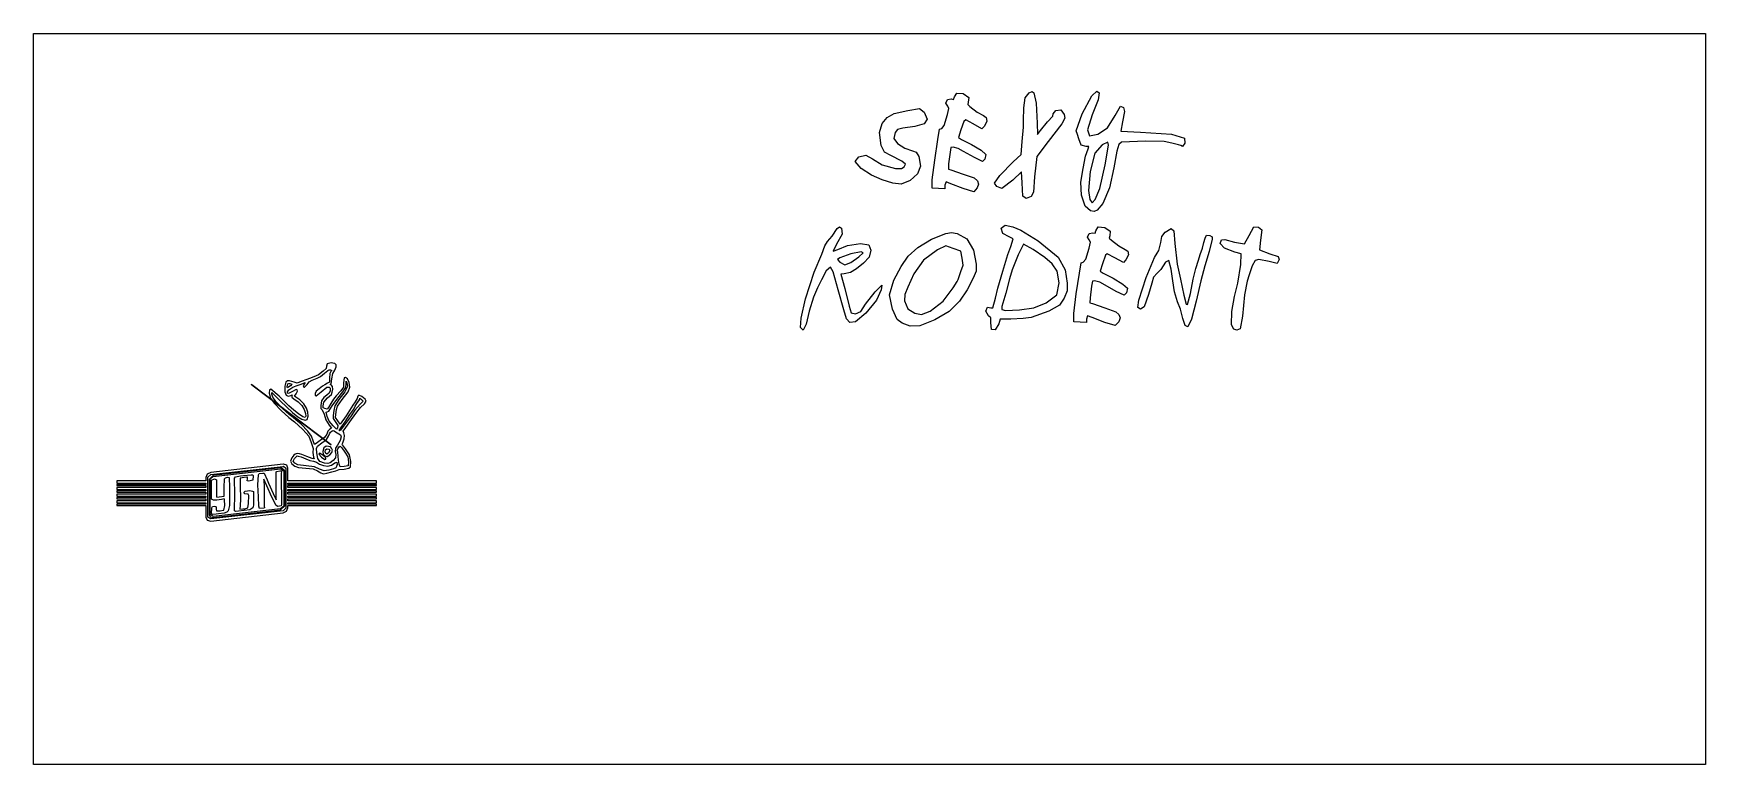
# Model space of a CAD drawing. Extents: x -6 to 107, y -11 to 39.
import ezdxf

# ---------------------------------------------------------------- set-up
doc = ezdxf.new("R2010")
doc.units = 0

msp = doc.modelspace()

# ---------------------------------------------------------------- linework, layer by layer
at = {"layer": 'Graphic'}
for p, q in [((13.907865, 15.84982), (13.600067, 15.595645)), ((14.121245, 16.040324), (13.907865, 15.84982)), ((14.016374, 15.712267), (14.235727, 15.905318)), ((14.13546, 16.178085), (14.121245, 16.040324)), ((14.193945, 16.348168), (14.13546, 16.178085)), ((14.373336, 16.395817), (14.193945, 16.348168)), ((14.235727, 15.905318), (14.323801, 15.946716)), ((14.323801, 15.946716), (14.323881, 15.946692)), ((14.323881, 15.946692), (14.404222, 15.930439)), ((14.443676, 15.817913), (14.360648, 15.686079)), ((14.4885, 16.4023), (14.373336, 16.395817)), ((14.404222, 15.930439), (14.509291, 15.90233)), ((14.509291, 15.90233), (14.443676, 15.817913)), ((14.488525, 16.402299), (14.4885, 16.4023)), ((14.575674, 16.396369), (14.488525, 16.402299)), ((14.569468, 15.699228), (14.705794, 15.923165)), ((14.708341, 16.35687), (14.575674, 16.396369)), ((14.705794, 15.923165), (14.787756, 16.142333)), ((14.788034, 16.275649), (14.708341, 16.35687)), ((14.787756, 16.142333), (14.788034, 16.275649)), ((9.11028, 14.928229), (9.058784, 14.967148)), ((9.058784, 14.967148), (9.192674, 14.865957)), ((9.851827, 14.367788), (9.11028, 14.928229)), ((9.192674, 14.865957), (14.465898, 10.8806)), ((11.399453, 15.106826), (11.334439, 14.839129)), ((11.334439, 14.839129), (11.337403, 14.464233)), ((11.496373, 15.192029), (11.399453, 15.106826)), ((11.486599, 14.799964), (11.501418, 14.91397)), ((11.497016, 14.725874), (11.486599, 14.799964)), ((11.643812, 15.190928), (11.496373, 15.192029)), ((11.53846, 14.752039), (11.497016, 14.725874)), ((11.501418, 14.91397), (11.532305, 14.996164)), ((11.532305, 14.996164), (11.591855, 15.026865)), ((11.698911, 14.869426), (11.53846, 14.752039)), ((11.591855, 15.026865), (11.591851, 15.026864)), ((11.591851, 15.026864), (11.668627, 15.011401)), ((11.605854, 14.584892), (11.857714, 14.763495)), ((11.947072, 15.105586), (11.643812, 15.190928)), ((11.668627, 15.011401), (11.808657, 14.972504)), ((11.808657, 14.972504), (11.698911, 14.869426)), ((11.857714, 14.763495), (12.091005, 14.853375)), ((12.15758, 15.035015), (11.947072, 15.105586)), ((12.091005, 14.853375), (12.422697, 14.962519)), ((12.428935, 15.152726), (12.15758, 15.035015)), ((12.422697, 14.962519), (12.702757, 15.073469)), ((12.823742, 15.293867), (12.428935, 15.152726)), ((12.640799, 14.980116), (12.568237, 14.850134)), ((12.568237, 14.850134), (12.60079, 14.775812)), ((12.60079, 14.775812), (12.66599, 14.762987)), ((12.702757, 15.073469), (12.640799, 14.980116)), ((12.66599, 14.762987), (12.834962, 14.938858)), ((13.164834, 15.424636), (12.823742, 15.293867)), ((12.834962, 14.938858), (12.97226, 15.120703)), ((12.97226, 15.120703), (13.183833, 15.244295)), ((13.444061, 15.531974), (13.164834, 15.424636)), ((13.183833, 15.244295), (13.506681, 15.36872)), ((13.600067, 15.595645), (13.444061, 15.531974)), ((13.506681, 15.36872), (13.739648, 15.481106)), ((13.880655, 14.839275), (13.64491, 14.663867)), ((13.739648, 15.481106), (14.016374, 15.712267)), ((13.790964, 14.464796), (14.169147, 14.763101)), ((14.017629, 14.926933), (13.880655, 14.839275)), ((14.201048, 15.034086), (14.017629, 14.926933)), ((14.169147, 14.763101), (14.313067, 14.769304)), ((14.345755, 15.117067), (14.201048, 15.034086)), ((14.313067, 14.769304), (14.389935, 14.691695)), ((14.360648, 15.686079), (14.344485, 15.377864)), ((14.344485, 15.377864), (14.345755, 15.117067)), ((14.389935, 14.691695), (14.382112, 14.516842)), ((14.396005, 14.945917), (14.453656, 14.991251)), ((14.452823, 14.920031), (14.396005, 14.945917)), ((14.534646, 14.80408), (14.452823, 14.920031)), ((14.453656, 14.991251), (14.505983, 15.327064)), ((14.505983, 15.327064), (14.569468, 15.699228)), ((14.559789, 14.638118), (14.534646, 14.80408)), ((15.282632, 14.76134), (15.098889, 14.530504)), ((15.252681, 14.443542), (15.435498, 14.751757)), ((15.295877, 15.061497), (15.282632, 14.76134)), ((15.341488, 15.400598), (15.295877, 15.061497)), ((15.434148, 15.432411), (15.341488, 15.400598)), ((15.554284, 14.816494), (15.382164, 14.449007)), ((15.559175, 15.330444), (15.434148, 15.432411)), ((15.435498, 14.751757), (15.461522, 15.010377)), ((15.461522, 15.010377), (15.463431, 15.164486)), ((15.463431, 15.164486), (15.508209, 15.057796)), ((15.508209, 15.057796), (15.554284, 14.816494)), ((15.675589, 15.07613), (15.559175, 15.330444)), ((15.604925, 14.463544), (15.717681, 14.766387)), ((15.717681, 14.766387), (15.675589, 15.07613)), ((14.465898, 10.8806), (9.851827, 14.367788)), ((10.29643, 14.600418), (10.275777, 14.357402)), ((10.275777, 14.357402), (10.354637, 14.026451)), ((10.393581, 14.631026), (10.29643, 14.600418)), ((10.354637, 14.026451), (10.618444, 13.682673)), ((10.941894, 14.159906), (10.393581, 14.631026)), ((10.446, 14.3046), (10.44188, 14.416846)), ((10.44188, 14.416846), (11.037147, 13.83047)), ((10.5114, 14.0954), (10.446, 14.3046)), ((10.7304, 13.8109), (10.5114, 14.0954)), ((10.618444, 13.682673), (11.076737, 13.187427)), ((11.1771, 13.3309), (10.7304, 13.8109)), ((11.608149, 13.511016), (10.941894, 14.159906)), ((11.037147, 13.83047), (11.84547, 13.064239)), ((11.337403, 14.464233), (11.407186, 14.227145)), ((11.407186, 14.227145), (11.553422, 14.170883)), ((11.510926, 14.452641), (11.605854, 14.584892)), ((11.512393, 14.371604), (11.510926, 14.452641)), ((11.582177, 14.346552), (11.512393, 14.371604)), ((11.553422, 14.170883), (11.735684, 14.214596)), ((11.852791, 14.476951), (11.582177, 14.346552)), ((11.735684, 14.214596), (11.815887, 14.256133)), ((11.799959, 14.192646), (11.798604, 14.083178)), ((11.798604, 14.083178), (11.944423, 13.970931)), ((11.815887, 14.256133), (11.799959, 14.192646)), ((12.100576, 14.60735), (11.852791, 14.476951)), ((11.944423, 13.970931), (12.222631, 13.775843)), ((11.975825, 14.157345), (12.081959, 14.311453)), ((12.070938, 14.099555), (11.975825, 14.157345)), ((12.330068, 13.915858), (12.070938, 14.099555)), ((12.081959, 14.311453), (12.188649, 14.501864)), ((12.16045, 14.578917), (12.100576, 14.60735)), ((12.188649, 14.501864), (12.16045, 14.578917)), ((12.222631, 13.775843), (12.469629, 13.525094)), ((12.600775, 13.639271), (12.330068, 13.915858)), ((12.779332, 13.359025), (12.600775, 13.639271)), ((13.453063, 14.490727), (13.371148, 14.341343)), ((13.371148, 14.341343), (13.373744, 14.216872)), ((13.373744, 14.216872), (13.445797, 14.180568)), ((13.445797, 14.180568), (13.790964, 14.464796)), ((13.64491, 14.663867), (13.453063, 14.490727)), ((13.803978, 13.845957), (13.760218, 13.522184)), ((13.954149, 14.067671), (13.803978, 13.845957)), ((13.920761, 13.498103), (13.950444, 13.745981)), ((13.950444, 13.745981), (14.21615, 14.056233)), ((14.16813, 14.236273), (13.954149, 14.067671)), ((14.314412, 14.361346), (14.16813, 14.236273)), ((14.21615, 14.056233), (14.480096, 14.277484)), ((14.424623, 13.670827), (14.268663, 13.398175)), ((14.382112, 14.516842), (14.314412, 14.361346)), ((14.604013, 13.955333), (14.424623, 13.670827)), ((14.480096, 14.277484), (14.533441, 14.436593)), ((14.531506, 13.51436), (14.903948, 14.035954)), ((14.533441, 14.436593), (14.559789, 14.638118)), ((14.801093, 14.186818), (14.604013, 13.955333)), ((14.981892, 13.935979), (14.706508, 13.497366)), ((15.098889, 14.530504), (14.801093, 14.186818)), ((14.872127, 13.47509), (15.202986, 13.937412)), ((14.903948, 14.035954), (15.252681, 14.443542)), ((15.382164, 14.449007), (14.981892, 13.935979)), ((15.202986, 13.937412), (15.604925, 14.463544)), ((16.071367, 13.786359), (15.916519, 13.544872)), ((16.414279, 13.620216), (16.063139, 13.217582)), ((16.213157, 14.002748), (16.071367, 13.786359)), ((16.077214, 13.485742), (16.196083, 13.665827)), ((16.196083, 13.665827), (16.357368, 13.902592)), ((16.253953, 14.161208), (16.213157, 14.002748)), ((16.31503, 14.240068), (16.253953, 14.161208)), ((16.522436, 14.136852), (16.31503, 14.240068)), ((16.357368, 13.902592), (16.399831, 14.015764)), ((16.399831, 14.015764), (16.511198, 13.929032)), ((16.622518, 13.827251), (16.414279, 13.620216)), ((16.441539, 13.406091), (16.700993, 13.641976)), ((16.511198, 13.929032), (16.622518, 13.827251)), ((16.745354, 13.951302), (16.522436, 14.136852)), ((16.700993, 13.641976), (16.823798, 13.823774)), ((16.823798, 13.823774), (16.745354, 13.951302)), ((11.076737, 13.187427), (11.60713, 12.723067)), ((11.6199, 12.9291), (11.1771, 13.3309)), ((11.60713, 12.723067), (11.987351, 12.424067)), ((11.933589, 13.215258), (11.608149, 13.511016)), ((11.8924, 12.7238), (11.6199, 12.9291)), ((11.84547, 13.064239), (12.212633, 12.770565)), ((12.080411, 12.568367), (11.8924, 12.7238)), ((12.242174, 12.965019), (11.933589, 13.215258)), ((11.987351, 12.424067), (12.245786, 12.189016)), ((12.421318, 12.260152), (12.080411, 12.568367)), ((12.212633, 12.770565), (12.485285, 12.600945)), ((12.538164, 12.768727), (12.242174, 12.965019)), ((12.469629, 13.525094), (12.641379, 13.259574)), ((12.485285, 12.600945), (12.690097, 12.544915)), ((12.694864, 12.717698), (12.538164, 12.768727)), ((12.641379, 13.259574), (12.731722, 12.998221)), ((12.690097, 12.544915), (12.831424, 12.58923)), ((12.739365, 12.805402), (12.694864, 12.717698)), ((12.731722, 12.998221), (12.739365, 12.805402)), ((12.878335, 13.091699), (12.779332, 13.359025)), ((12.831424, 12.58923), (12.895836, 12.800016)), ((12.895836, 12.800016), (12.878335, 13.091699)), ((13.760218, 13.522184), (13.746974, 13.326123)), ((13.746974, 13.326123), (13.839262, 13.237678)), ((13.839262, 13.237678), (13.986377, 12.935854)), ((13.919745, 13.372799), (13.920761, 13.498103)), ((14.030602, 13.325289), (13.919745, 13.372799)), ((13.986377, 12.935854), (14.08714, 12.565774)), ((14.175263, 13.284632), (14.030602, 13.325289)), ((14.08714, 12.565774), (14.310012, 12.207224)), ((14.119981, 13.072736), (14.187172, 13.098066)), ((14.196526, 12.783461), (14.119981, 13.072736)), ((14.268663, 13.398175), (14.175263, 13.284632)), ((14.187172, 13.098066), (14.309143, 13.140714)), ((14.311505, 12.461679), (14.196526, 12.783461)), ((14.309143, 13.140714), (14.531506, 13.51436)), ((14.586749, 12.15916), (14.311505, 12.461679)), ((14.597411, 12.851532), (14.595407, 12.648711)), ((14.595407, 12.648711), (14.727704, 12.448483)), ((14.628668, 13.196653), (14.597411, 12.851532)), ((14.706508, 13.497366), (14.628668, 13.196653)), ((14.727704, 12.448483), (14.903159, 12.173886)), ((14.74585, 12.722473), (14.760065, 12.923998)), ((14.895882, 12.492191), (14.74585, 12.722473)), ((14.760065, 12.923998), (14.807159, 13.255922)), ((14.807159, 13.255922), (14.872127, 13.47509)), ((15.057769, 12.26191), (14.895882, 12.492191)), ((15.472674, 12.843424), (15.057769, 12.26191)), ((15.112654, 12.03177), (15.398457, 12.437969)), ((15.757795, 12.769893), (15.36345, 12.22459)), ((15.398457, 12.437969), (15.72487, 12.912145)), ((15.441602, 12.036351), (15.832195, 12.580218)), ((15.916519, 13.544872), (15.472674, 12.843424)), ((15.72487, 12.912145), (15.984371, 13.289218)), ((16.063139, 13.217582), (15.757795, 12.769893)), ((15.832195, 12.580218), (16.182595, 13.089958)), ((15.984371, 13.289218), (16.077214, 13.485742)), ((16.182595, 13.089958), (16.441539, 13.406091)), ((12.245786, 12.189016), (12.518577, 11.927663)), ((12.878871, 11.801117), (12.421318, 12.260152)), ((12.518577, 11.927663), (12.767149, 11.667422)), ((12.767149, 11.667422), (12.937927, 11.454598)), ((13.122766, 11.469194), (12.878871, 11.801117)), ((12.937927, 11.454598), (13.115141, 11.027283)), ((13.244876, 11.145837), (13.122766, 11.469194)), ((14.016432, 11.361161), (13.723405, 11.159451)), ((14.157342, 11.60112), (14.016432, 11.361161)), ((14.142308, 11.240354), (14.281551, 11.454706)), ((14.220873, 11.793893), (14.157342, 11.60112)), ((14.370952, 11.933229), (14.220873, 11.793893)), ((14.281551, 11.454706), (14.333229, 11.625299)), ((14.310012, 12.207224), (14.486995, 12.005375)), ((14.333229, 11.625299), (14.400095, 11.740648)), ((14.486995, 12.005375), (14.370952, 11.933229)), ((14.400095, 11.740648), (14.523826, 11.822101)), ((14.523826, 11.822101), (14.592729, 11.840716)), ((14.824624, 11.927999), (14.586749, 12.15916)), ((14.592729, 11.840716), (14.592731, 11.840714)), ((14.592731, 11.840714), (14.655939, 11.820896)), ((14.655939, 11.820896), (14.748135, 11.752085)), ((14.748135, 11.752085), (15.084875, 11.549402)), ((14.893389, 12.013851), (14.824624, 11.927999)), ((14.903159, 12.173886), (14.893389, 12.013851)), ((14.986609, 11.836172), (15.112654, 12.03177)), ((15.012449, 11.809686), (14.986609, 11.836172)), ((15.084918, 11.86303), (15.012449, 11.809686)), ((15.128866, 11.40363), (15.053108, 11.165152)), ((15.084875, 11.549402), (15.128866, 11.40363)), ((15.36345, 12.22459), (15.084918, 11.86303)), ((15.264295, 11.800698), (15.441602, 12.036351)), ((15.307559, 11.69257), (15.264295, 11.800698)), ((15.347939, 11.513318), (15.307559, 11.69257)), ((15.323628, 11.272618), (15.347939, 11.513318)), ((11.934052, 10.17488), (11.809581, 9.999193)), ((12.022404, 10.251933), (11.934052, 10.17488)), ((12.155813, 10.292312), (12.022404, 10.251933)), ((12.315755, 10.256748), (12.155813, 10.292312)), ((12.484218, 10.221185), (12.315755, 10.256748)), ((12.811001, 10.094167), (12.484218, 10.221185)), ((13.115141, 11.027283), (13.233732, 10.624233)), ((13.233732, 10.624233), (13.228082, 10.351582)), ((13.228082, 10.351582), (13.263924, 10.036746)), ((13.332673, 10.899488), (13.244876, 11.145837)), ((13.448855, 10.96339), (13.332673, 10.899488)), ((13.723405, 11.159451), (13.448855, 10.96339)), ((13.45892, 10.624249), (13.52662, 10.79373)), ((13.49365, 10.327889), (13.45892, 10.624249)), ((13.546485, 9.950585), (13.49365, 10.327889)), ((13.52662, 10.79373), (13.824693, 11.017945)), ((13.664474, 10.311588), (13.61613, 10.241711)), ((13.61613, 10.241711), (13.793946, 10.036018)), ((13.895336, 10.181376), (13.664453, 10.31159)), ((13.664453, 10.31159), (13.664474, 10.311588)), ((13.824693, 11.017945), (14.142308, 11.240354)), ((14.099408, 9.991382), (13.895336, 10.181376)), ((13.967827, 10.665739), (13.896191, 10.418325)), ((13.896191, 10.418325), (13.919113, 10.234628)), ((13.919113, 10.234628), (14.019875, 10.125114)), ((14.115776, 10.789655), (13.967827, 10.665739)), ((14.05053, 10.390165), (14.082204, 10.529409)), ((14.100171, 10.289403), (14.05053, 10.390165)), ((14.082204, 10.529409), (14.16537, 10.607018)), ((14.16412, 10.244903), (14.100171, 10.289403)), ((14.281275, 10.768446), (14.115776, 10.789655)), ((14.279006, 10.340757), (14.16412, 10.244903)), ((14.16537, 10.607022), (14.181485, 10.606231)), ((14.16537, 10.607018), (14.16537, 10.607022)), ((14.181485, 10.606231), (14.304984, 10.573724)), ((14.189449, 10.087698), (14.37597, 10.189711)), ((14.370183, 10.491947), (14.279006, 10.340757)), ((14.400285, 10.733061), (14.281275, 10.768446)), ((14.304984, 10.573724), (14.370183, 10.491947)), ((14.37597, 10.189711), (14.503312, 10.356784)), ((14.48692, 10.656664), (14.400284, 10.733063)), ((14.400284, 10.733063), (14.400285, 10.733061)), ((14.465898, 10.8806), (14.465898, 10.8806)), ((14.536144, 10.513624), (14.48692, 10.656664)), ((14.503312, 10.356784), (14.536144, 10.513624)), ((14.737438, 10.638788), (14.724148, 10.426057)), ((14.724148, 10.426057), (14.766472, 10.211288)), ((14.879274, 10.860688), (14.737438, 10.638788)), ((14.766472, 10.211288), (14.751653, 10.005642)), ((14.868064, 10.498665), (14.904877, 10.602992)), ((14.906915, 10.387668), (14.868064, 10.498665)), ((15.053108, 11.165152), (14.879274, 10.860688)), ((14.904877, 10.602992), (14.992164, 10.732233)), ((14.93155, 10.108394), (14.906915, 10.387668)), ((14.992164, 10.732233), (15.067921, 10.789699)), ((15.067921, 10.789699), (15.067926, 10.789701)), ((15.067926, 10.789701), (15.172162, 10.677084)), ((15.172162, 10.677084), (15.387532, 10.372156)), ((15.200036, 10.920921), (15.251159, 11.016359)), ((15.230089, 10.88082), (15.200036, 10.920921)), ((15.429994, 10.610253), (15.230089, 10.88082)), ((15.251159, 11.016359), (15.323628, 11.272618)), ((15.387532, 10.372156), (15.575397, 10.070101)), ((15.690374, 10.207203), (15.429994, 10.610253)), ((15.789192, 9.756318), (15.690374, 10.207203)), ((11.809581, 9.999193), (11.714839, 9.764328)), ((11.714839, 9.764328), (11.806895, 9.580956)), ((11.806895, 9.580956), (12.011847, 9.430275)), ((11.880755, 9.770127), (11.988139, 9.958825)), ((11.996752, 9.642183), (11.880755, 9.770127)), ((11.988139, 9.958825), (12.131874, 10.118629)), ((12.216059, 9.518916), (11.996752, 9.642183)), ((12.011847, 9.430275), (12.261021, 9.331873)), ((12.131874, 10.118629), (12.151045, 10.121731)), ((12.151044, 10.121731), (12.231941, 10.103347)), ((12.151045, 10.121731), (12.151044, 10.121731)), ((12.769836, 9.463348), (12.216059, 9.518916)), ((12.231941, 10.103347), (12.43254, 10.05454)), ((12.261021, 9.331873), (12.744413, 9.296542)), ((12.43254, 10.05454), (12.735846, 9.939052)), ((12.735846, 9.939052), (13.024056, 9.806893)), ((12.744413, 9.296542), (13.232944, 9.248892)), ((13.338848, 9.398843), (12.769836, 9.463348)), ((13.178025, 9.951173), (12.811001, 10.094167)), ((13.024056, 9.806893), (13.256884, 9.770728)), ((13.301709, 9.935242), (13.178025, 9.951173)), ((13.232944, 9.248892), (13.52259, 9.111362)), ((13.256884, 9.770728), (13.46003, 9.697193)), ((13.263924, 10.036746), (13.301709, 9.935242)), ((13.670771, 9.228018), (13.338848, 9.398843)), ((13.46003, 9.697193), (13.658916, 9.569758)), ((13.52259, 9.111362), (13.753797, 8.984112)), ((13.700037, 9.741836), (13.546485, 9.950585)), ((13.658916, 9.569758), (13.936245, 9.477331)), ((13.99084, 9.113502), (13.670771, 9.228018)), ((13.994962, 9.641629), (13.700037, 9.741836)), ((13.793946, 10.036018), (14.030895, 9.890802)), ((13.936245, 9.477331), (14.222881, 9.438804)), ((14.2872, 9.173144), (13.99084, 9.113502)), ((14.227929, 9.607872), (13.994962, 9.641629)), ((14.019875, 10.125114), (14.189449, 10.087698)), ((14.030895, 9.890802), (14.098364, 9.914328)), ((14.098364, 9.914328), (14.099408, 9.991382)), ((14.168286, 8.964478), (14.508313, 9.049728)), ((14.222881, 9.438804), (14.479001, 9.509931)), ((14.382036, 9.649223), (14.227929, 9.607872)), ((14.618938, 9.254089), (14.2872, 9.173144)), ((14.600926, 9.804627), (14.382036, 9.649223)), ((14.479001, 9.509931), (14.7122, 9.665428)), ((14.508313, 9.049728), (14.771703, 9.110759)), ((14.751653, 10.005642), (14.600926, 9.804627)), ((14.769897, 9.331512), (14.618938, 9.254089)), ((14.7122, 9.665428), (14.827549, 9.710067)), ((14.814305, 9.404352), (14.769897, 9.331512)), ((14.771703, 9.110759), (14.875846, 9.173088)), ((14.849822, 9.55031), (14.814305, 9.404352)), ((14.827549, 9.710067), (14.849822, 9.55031)), ((14.875846, 9.173088), (15.006291, 9.216894)), ((14.95489, 9.834447), (14.93155, 10.108394)), ((15.004761, 9.563555), (14.95489, 9.834447)), ((15.055235, 9.381016), (15.004761, 9.563555)), ((15.006291, 9.216894), (15.34229, 9.238289)), ((15.338167, 9.413523), (15.055235, 9.381016)), ((15.604521, 9.464136), (15.338167, 9.413523)), ((15.34229, 9.238289), (15.656062, 9.288115)), ((15.575397, 10.070101), (15.626379, 9.729518)), ((15.626379, 9.729518), (15.604521, 9.464136)), ((15.656062, 9.288115), (15.75914, 9.395129)), ((15.75914, 9.395129), (15.789192, 9.756318)), ((13.753797, 8.984112), (13.872341, 8.933823)), ((13.872341, 8.933823), (13.9694, 8.919052)), ((13.9694, 8.919052), (14.168286, 8.964478))]:
    msp.add_line(p, q, dxfattribs=at)
at = {"layer": 'Layer 1'}
for p, q in [((-5.64444, 38.6644), (107.244, 38.6644)), ((-5.64444, -10.7244), (-5.64444, 38.6644)), ((107.244, 38.6644), (107.244, -10.7244)), ((55.962027, 33.946269), (56.061278, 34.190174)), ((56.080035, 33.751807), (55.962027, 33.946269)), ((56.061278, 34.190174), (56.323838, 34.238508)), ((56.323838, 34.238508), (56.468242, 34.200423)), ((56.468242, 34.200423), (56.531652, 34.373622)), ((56.531652, 34.373622), (56.685161, 34.637968)), ((56.685161, 34.637968), (57.125667, 34.596326)), ((57.125667, 34.596326), (57.499992, 34.34221)), ((57.461257, 34.019165), (57.430038, 33.870054)), ((57.430038, 33.870054), (57.5709, 33.732193)), ((57.499992, 34.34221), (57.461257, 34.019165)), ((61.217139, 33.634939), (61.299404, 34.312359)), ((61.299404, 34.312359), (61.578824, 34.640775)), ((61.578824, 34.640775), (61.789909, 34.738584)), ((61.789909, 34.738584), (61.904311, 34.64769)), ((61.904311, 34.64769), (62.060741, 33.945917)), ((62.060741, 33.945917), (62.11026, 32.608217)), ((65.162781, 33.224247), (65.808917, 34.437517)), ((65.808917, 34.437517), (66.138408, 34.75487)), ((66.241362, 34.183789), (65.825553, 33.166889)), ((66.138408, 34.75487), (66.311534, 34.650485)), ((66.311534, 34.650485), (66.241362, 34.183789)), ((51.660199, 32.573453), (51.99996, 32.984921)), ((51.99996, 32.984921), (52.469335, 33.250839)), ((52.469335, 33.250839), (53.385955, 33.447409)), ((53.385955, 33.447409), (54.177489, 33.602561)), ((54.177489, 33.602561), (54.494842, 33.352388)), ((54.692702, 32.86746), (54.487357, 32.562643)), ((54.494842, 33.352388), (54.692702, 32.86746)), ((55.844752, 32.453513), (56.073205, 33.183542)), ((56.073205, 33.183542), (56.159515, 33.602725)), ((56.159515, 33.602725), (56.080035, 33.751807)), ((57.293263, 32.816935), (57.164546, 32.717071)), ((57.807098, 32.548271), (57.293263, 32.816935)), ((57.5709, 33.732193), (58.063871, 33.354941)), ((58.063871, 33.354941), (58.499924, 33.112258)), ((58.499924, 33.112258), (58.679536, 32.994145)), ((58.679536, 32.994145), (58.724864, 32.736959)), ((61.19205, 32.776219), (61.217139, 33.634939)), ((61.193179, 32.328192), (61.19205, 32.776219)), ((62.825018, 32.684325), (63.173822, 33.073712)), ((63.173822, 33.073712), (63.193888, 33.241199)), ((63.193888, 33.241199), (63.386933, 33.451852)), ((63.386933, 33.451852), (63.712713, 33.493764)), ((63.712713, 33.493764), (63.95162, 33.18777)), ((63.993076, 32.932033), (63.793852, 32.555073)), ((63.95162, 33.18777), (63.993076, 32.932033)), ((64.751691, 32.085507), (65.162781, 33.224247)), ((65.825553, 33.166889), (65.520028, 32.145639)), ((66.865786, 32.279149), (67.390377, 33.127861)), ((67.390377, 33.127861), (67.756334, 33.744584)), ((67.756334, 33.744584), (67.940887, 33.667563)), ((68.025026, 33.386859), (67.875615, 32.686813)), ((67.940887, 33.667563), (68.025026, 33.386859)), ((51.480819, 31.966309), (51.660199, 32.573453)), ((51.598331, 31.094875), (51.480819, 31.966309)), ((52.540911, 31.964535), (52.452564, 31.561307)), ((52.679028, 32.178676), (52.540911, 31.964535)), ((53.044943, 32.254696), (52.679028, 32.178676)), ((53.871317, 32.378888), (53.044943, 32.254696)), ((54.487357, 32.562643), (53.871317, 32.378888)), ((55.415111, 31.495452), (55.532679, 32.196714)), ((55.532679, 32.196714), (55.673378, 32.247344)), ((55.673378, 32.247344), (55.844752, 32.453513)), ((56.971303, 32.141533), (56.805873, 31.644594)), ((56.805873, 31.644594), (57.020825, 31.50549)), ((57.164546, 32.717071), (56.971303, 32.141533)), ((58.388842, 32.214625), (57.807098, 32.548271)), ((58.556852, 32.406257), (58.388842, 32.214625)), ((58.724864, 32.736959), (58.556852, 32.406257)), ((61.111298, 31.373449), (61.193179, 32.328192)), ((62.11026, 32.608217), (62.149283, 31.842837)), ((62.149283, 31.842837), (62.342729, 32.106825)), ((62.342729, 32.106825), (62.825018, 32.684325)), ((63.793852, 32.555073), (62.869242, 31.355543)), ((64.84663, 31.842827), (64.751691, 32.085507)), ((64.943449, 31.541214), (64.84663, 31.842827)), ((65.520028, 32.145639), (65.650702, 31.750841)), ((65.650702, 31.750841), (66.211034, 31.864328)), ((66.211034, 31.864328), (66.865786, 32.279149)), ((67.875615, 32.686813), (67.760164, 32.070773)), ((67.760164, 32.070773), (69.085574, 31.990963)), ((69.085574, 31.990963), (71.180304, 31.853685)), ((71.180304, 31.853685), (72.068781, 31.598458)), ((51.81577, 30.647518), (51.598331, 31.094875)), ((52.237965, 30.426472), (51.81577, 30.647518)), ((52.452564, 31.561307), (52.695247, 31.220736)), ((52.695247, 31.220736), (53.178182, 30.917587)), ((53.178182, 30.917587), (53.70088, 30.73924)), ((53.70088, 30.73924), (53.959707, 30.633169)), ((53.959707, 30.633169), (54.138584, 30.360523)), ((55.20185, 30.114032), (55.415111, 31.495452)), ((56.235599, 30.6356), (56.141673, 29.845394)), ((56.298163, 30.963103), (56.235599, 30.6356)), ((56.43848, 30.98426), (56.298163, 30.963103)), ((56.783412, 30.894091), (56.43848, 30.98426)), ((57.156766, 30.69191), (56.783412, 30.894091)), ((57.020825, 31.50549), (57.683062, 31.172093)), ((57.886273, 30.275427), (57.156766, 30.69191)), ((57.683062, 31.172093), (58.334222, 30.769055)), ((58.334222, 30.769055), (58.655475, 30.488896)), ((58.655475, 30.488896), (58.584476, 30.175853)), ((60.503953, 29.992031), (61.036859, 30.493376)), ((61.036859, 30.493376), (61.111298, 31.373449)), ((62.869242, 31.355543), (62.087792, 30.361289)), ((65.079805, 31.124048), (64.943449, 31.541214)), ((65.416327, 31.036584), (65.079805, 31.124048)), ((65.375614, 30.367986), (65.558982, 30.875049)), ((65.612106, 31.035842), (65.416327, 31.036584)), ((65.558982, 30.875049), (65.612106, 31.035842)), ((66.011105, 30.584693), (65.707163, 29.337383)), ((66.515503, 31.130025), (66.011105, 30.584693)), ((66.88934, 31.32013), (66.515503, 31.130025)), ((66.711074, 29.789375), (66.938133, 31.114785)), ((66.938133, 31.114785), (66.88934, 31.32013)), ((67.50319, 30.719691), (67.305287, 29.576441)), ((67.636694, 31.166828), (67.50319, 30.719691)), ((67.809356, 31.324648), (67.636694, 31.166828)), ((69.435616, 31.394806), (67.809356, 31.324648)), ((70.693199, 31.369817), (69.435616, 31.394806)), ((71.215796, 31.245096), (70.693199, 31.369817)), ((71.665762, 31.138179), (71.215796, 31.245096)), ((71.826581, 31.101211), (71.665762, 31.138179)), ((71.937079, 31.021449), (71.826581, 31.101211)), ((72.093108, 31.250371), (71.937079, 31.021449)), ((72.068781, 31.598458), (72.093108, 31.250371)), ((49.839073, 30.016372), (50.081756, 30.3371)), ((50.231099, 29.545617), (49.839073, 30.016372)), ((50.081756, 30.3371), (50.548452, 30.445998)), ((50.936784, 29.088872), (50.231099, 29.545617)), ((50.548452, 30.445998), (50.996479, 30.194902)), ((50.996479, 30.194902), (51.658126, 29.784148)), ((51.658126, 29.784148), (52.554184, 29.547643)), ((52.991543, 30.030342), (52.237965, 30.426472)), ((52.554184, 29.547643), (52.955659, 29.544636)), ((52.955659, 29.544636), (53.150011, 29.663566)), ((53.230436, 29.824149), (52.991543, 30.030342)), ((53.150011, 29.663566), (53.230436, 29.824149)), ((54.24306, 29.704063), (54.045093, 29.168719)), ((54.138584, 30.360523), (54.24306, 29.704063)), ((55.030942, 28.781322), (55.20185, 30.114032)), ((56.141673, 29.845394), (56.124692, 29.503424)), ((56.124692, 29.503424), (56.296212, 29.45337)), ((56.296212, 29.45337), (57.130028, 29.158154)), ((58.429099, 30.020476), (57.886273, 30.275427)), ((58.584476, 30.175853), (58.429099, 30.020476)), ((59.609346, 29.057447), (60.503953, 29.992031)), ((62.087792, 30.361289), (61.930476, 28.973609)), ((65.077226, 28.608975), (65.216037, 29.546602)), ((65.216037, 29.546602), (65.375614, 30.367986)), ((66.33941, 28.183935), (66.711074, 29.789375)), ((67.305287, 29.576441), (67.001921, 28.241721)), ((51.646163, 28.774027), (50.936784, 29.088872)), ((52.377897, 28.558429), (51.646163, 28.774027)), ((52.94816, 28.491404), (52.377897, 28.558429)), ((53.540153, 28.725299), (52.948158, 28.491402)), ((52.948158, 28.491402), (52.94816, 28.491404)), ((54.045093, 29.168719), (53.540153, 28.725299)), ((55.028684, 28.221289), (55.030942, 28.781322)), ((55.88744, 28.404223), (55.8874, 28.1765)), ((55.965821, 28.631962), (55.88744, 28.404223)), ((56.282288, 28.508843), (55.965821, 28.631962)), ((57.11863, 28.178446), (56.282288, 28.508843)), ((57.130028, 29.158154), (57.864031, 28.902856)), ((58.076623, 28.224439), (57.833652, 27.965565)), ((57.864031, 28.902856), (58.0854, 28.715852)), ((58.164639, 28.483051), (58.076623, 28.224439)), ((58.0854, 28.715852), (58.164639, 28.483051)), ((59.247642, 28.553414), (59.609346, 29.057447)), ((59.396985, 28.333278), (59.247642, 28.553414)), ((59.731539, 28.183935), (59.396985, 28.333278)), ((60.467772, 28.743971), (59.731539, 28.183935)), ((61.06661, 29.304005), (60.467772, 28.743971)), ((61.115443, 28.575961), (61.06661, 29.304005)), ((61.161487, 27.679906), (61.115443, 28.575961)), ((61.930476, 28.973609), (61.864668, 27.940981)), ((65.116647, 27.729238), (65.077226, 28.608975)), ((65.707163, 29.337383), (65.579156, 28.055073)), ((67.001921, 28.241721), (66.550208, 27.176361)), ((55.458042, 28.19888), (55.028684, 28.221289)), ((55.8874, 28.1765), (55.458042, 28.19888)), ((57.83373, 27.965543), (57.11863, 28.178446)), ((57.833652, 27.965565), (57.83373, 27.965543)), ((61.37621, 27.511894), (61.161487, 27.679906)), ((61.376254, 27.511901), (61.37621, 27.511894)), ((61.714257, 27.648189), (61.376254, 27.511901)), ((61.864668, 27.940981), (61.714257, 27.648189)), ((65.369303, 26.991908), (65.116647, 27.729238)), ((65.579156, 28.055073), (65.668626, 27.439036)), ((65.668626, 27.439036), (65.828872, 27.213219)), ((65.82887, 27.21321), (66.044869, 27.455893)), ((65.828872, 27.213219), (65.82887, 27.21321)), ((66.044869, 27.455893), (66.33941, 28.183935)), ((66.550208, 27.176361), (66.16754, 26.726556)), ((65.72431, 26.669427), (65.369303, 26.991908)), ((65.970108, 26.627029), (65.72431, 26.669427)), ((66.16754, 26.726556), (65.970089, 26.627033)), ((65.970089, 26.627033), (65.970108, 26.627029)), ((47.967839, 24.599711), (48.270121, 24.971239)), ((48.270121, 24.971239), (48.606284, 25.495097)), ((48.947129, 25.097542), (48.570213, 24.42289)), ((48.606284, 25.495097), (48.76456, 25.609181)), ((48.76456, 25.609181), (48.900396, 25.501616)), ((48.900396, 25.501616), (48.947129, 25.097542)), ((54.9914, 24.762856), (55.943456, 25.148831)), ((55.943456, 25.148831), (56.333134, 25.226258)), ((56.333134, 25.226258), (56.713287, 25.151653)), ((56.713287, 25.151653), (57.376068, 24.781999)), ((59.685918, 25.51019), (59.958082, 25.707187)), ((59.806627, 25.154015), (59.685918, 25.51019)), ((60.222896, 24.92362), (59.806627, 25.154015)), ((59.958082, 25.707187), (60.472728, 25.606967)), ((60.489997, 24.786573), (60.222896, 24.92362)), ((60.472728, 25.606967), (61.016575, 25.36755)), ((61.016575, 25.36755), (62.190105, 24.645922)), ((65.519923, 24.910962), (65.619174, 25.154867)), ((65.637934, 24.7165), (65.519923, 24.910962)), ((65.619174, 25.154867), (65.881734, 25.203198)), ((65.881734, 25.203198), (66.026139, 25.165115)), ((66.026139, 25.165115), (66.089548, 25.338315)), ((66.089548, 25.338315), (66.243057, 25.602658)), ((66.243057, 25.602658), (66.683563, 25.561016)), ((66.683563, 25.561016), (67.057888, 25.306903)), ((67.019156, 24.983858), (66.987934, 24.834746)), ((67.057888, 25.306903), (67.019156, 24.983858)), ((70.468946, 24.545752), (70.544783, 24.947057)), ((70.544783, 24.947057), (70.771285, 25.236462)), ((70.771285, 25.236462), (71.155855, 25.495779)), ((71.155855, 25.495779), (71.340036, 25.320539)), ((71.340036, 25.320539), (71.412485, 24.480488)), ((73.36051, 24.550042), (73.453849, 24.843426)), ((73.453849, 24.843426), (73.557043, 25.032726)), ((73.557043, 25.032726), (73.769418, 25.004199)), ((73.769418, 25.004199), (73.927572, 24.92639)), ((73.927572, 24.92639), (73.936587, 24.757881)), ((76.122197, 24.450364), (76.42499, 25.004038)), ((76.42499, 25.004038), (76.737723, 25.596515)), ((76.737723, 25.596515), (77.066667, 25.566656)), ((77.066667, 25.566656), (77.287427, 25.39329)), ((77.287427, 25.39329), (77.207623, 24.707697)), ((47.069323, 22.536218), (47.590779, 23.762338)), ((47.590779, 23.762338), (47.787691, 24.323167)), ((47.787691, 24.323167), (47.967839, 24.599711)), ((48.570213, 24.42289), (48.350785, 23.961838)), ((48.350785, 23.961838), (48.664362, 24.06258)), ((48.664362, 24.06258), (49.310374, 24.339386)), ((49.540393, 23.767245), (48.805292, 23.506286)), ((49.310374, 24.339386), (50.181114, 24.475245)), ((50.231103, 23.9085), (49.540393, 23.767245)), ((50.081759, 23.570053), (50.361777, 23.846837)), ((50.181114, 24.475245), (50.765816, 24.381223)), ((50.361777, 23.846837), (50.231103, 23.9085)), ((50.765816, 24.381223), (50.884471, 24.026834)), ((50.884471, 24.026834), (50.776278, 23.561698)), ((53.41808, 23.614681), (54.052786, 24.210906)), ((54.052786, 24.210906), (54.9914, 24.762856)), ((55.400093, 24.041124), (54.455826, 23.340166)), ((55.952548, 24.321534), (55.400093, 24.041124)), ((56.45812, 24.134655), (55.952548, 24.321534)), ((56.963695, 23.947773), (56.45812, 24.134655)), ((57.06711, 23.482194), (56.963695, 23.947773)), ((57.376068, 24.781999), (57.815124, 24.020832)), ((57.815124, 24.020832), (58.007038, 23.069098)), ((59.797907, 22.596541), (60.143719, 23.725991)), ((60.143719, 23.725991), (60.334236, 24.265202)), ((60.334236, 24.265202), (60.489997, 24.786573)), ((61.204091, 24.434235), (60.836065, 23.703661)), ((61.853588, 24.060878), (61.204091, 24.434235)), ((62.637268, 23.516985), (61.853588, 24.060878)), ((62.190105, 24.645922), (63.536765, 23.553842)), ((65.402651, 23.418203), (65.631104, 24.148235)), ((65.631104, 24.148235), (65.717414, 24.567416)), ((65.717414, 24.567416), (65.637934, 24.7165)), ((66.851159, 23.781628), (66.722442, 23.681764)), ((67.364994, 23.512964), (66.851159, 23.781628)), ((66.987934, 24.834746), (67.128796, 24.696886)), ((67.128796, 24.696886), (67.621767, 24.319634)), ((67.621767, 24.319634), (68.05782, 24.076951)), ((68.05782, 24.076951), (68.237435, 23.958838)), ((68.237435, 23.958838), (68.28276, 23.701652)), ((70.044572, 23.519446), (70.224316, 23.816846)), ((70.224316, 23.816846), (70.328967, 23.996475)), ((70.328967, 23.996475), (70.468946, 24.545752)), ((71.412485, 24.480488), (71.570913, 23.068968)), ((73.021193, 23.341201), (73.130498, 23.741014)), ((73.130498, 23.741014), (73.27549, 24.157006)), ((73.27549, 24.157006), (73.36051, 24.550042)), ((73.739624, 23.940865), (73.440985, 22.970137)), ((73.936587, 24.757881), (73.739624, 23.940865)), ((74.480582, 24.474297), (74.566694, 24.730633)), ((74.762846, 24.16007), (74.480582, 24.474297)), ((74.566694, 24.730633), (74.78578, 24.745563)), ((75.473334, 23.891582), (74.762846, 24.16007)), ((74.78578, 24.745563), (75.451265, 24.562381)), ((75.451265, 24.562381), (76.122197, 24.450364)), ((75.901558, 23.767094), (75.473334, 23.891582)), ((75.860156, 23.044671), (75.901558, 23.767094)), ((77.207623, 24.707697), (77.121794, 24.037812)), ((77.121794, 24.037812), (77.819517, 23.775684)), ((77.819517, 23.775684), (78.394275, 23.59699)), ((47.863048, 22.631207), (47.548862, 22.015167)), ((48.159892, 22.882294), (47.863048, 22.631207)), ((48.345185, 22.564941), (48.159892, 22.882294)), ((48.805292, 23.506286), (48.630227, 23.392291)), ((48.630227, 23.392291), (48.799642, 23.211957)), ((48.799642, 23.211957), (49.124051, 23.031902)), ((49.12405, 23.0319), (49.540392, 23.190701)), ((49.124051, 23.031902), (49.12405, 23.0319)), ((49.925043, 22.753011), (49.506745, 22.510328)), ((49.540392, 23.190701), (50.081759, 23.570053)), ((50.405667, 23.136048), (49.925043, 22.753011)), ((50.776278, 23.561698), (50.405667, 23.136048)), ((52.439991, 21.990578), (52.944023, 22.922791)), ((52.944023, 22.922791), (53.41808, 23.614681)), ((54.455826, 23.340166), (53.793869, 22.428668)), ((56.78351, 22.032896), (56.977016, 22.585425)), ((56.977016, 22.585425), (57.129909, 23.021319)), ((57.129909, 23.021319), (57.06711, 23.482194)), ((57.997412, 22.615032), (57.789298, 22.135708)), ((58.007038, 23.069098), (57.997412, 22.615032)), ((59.455637, 21.463501), (59.797907, 22.596541)), ((60.437251, 22.695601), (60.254408, 22.09823)), ((60.836065, 23.703661), (60.437251, 22.695601)), ((63.12484, 23.106293), (62.637268, 23.516985)), ((63.480561, 22.595034), (63.12484, 23.106293)), ((63.601281, 21.810987), (63.480561, 22.595034)), ((63.536765, 23.553842), (64.020567, 22.695582)), ((64.020567, 22.695582), (64.139241, 21.799527)), ((64.973008, 22.460145), (65.090579, 23.161407)), ((65.090579, 23.161407), (65.231275, 23.212037)), ((65.231275, 23.212037), (65.402651, 23.418203)), ((66.529202, 23.106226), (66.363769, 22.609284)), ((66.363769, 22.609284), (66.578721, 22.470182)), ((66.722442, 23.681764), (66.529202, 23.106226)), ((67.946738, 23.179318), (67.364994, 23.512964)), ((68.11475, 23.37095), (67.946738, 23.179318)), ((68.28276, 23.701652), (68.11475, 23.37095)), ((69.479166, 22.168316), (70.044572, 23.519446)), ((70.468452, 22.717102), (70.21463, 22.476601)), ((70.782232, 23.215049), (70.468452, 22.717102)), ((70.997446, 23.327057), (70.782232, 23.215049)), ((71.157867, 22.73294), (70.997446, 23.327057)), ((71.278096, 21.956299), (71.157867, 22.73294)), ((71.570913, 23.068968), (71.788783, 22.060908)), ((72.650876, 22.060909), (72.837529, 22.781168)), ((72.837529, 22.781168), (73.021193, 23.341201)), ((73.440985, 22.970137), (73.176487, 21.948907)), ((75.677403, 21.799551), (75.860156, 23.044671)), ((76.627381, 22.958787), (76.422036, 22.361676)), ((76.838888, 23.331582), (76.627381, 22.958787)), ((77.077765, 23.40231), (76.838888, 23.331582)), ((77.778459, 23.251468), (77.077765, 23.40231)), ((78.326791, 23.13353), (77.778459, 23.251468)), ((78.451277, 23.385825), (78.326791, 23.13353)), ((78.394275, 23.59699), (78.451277, 23.385825)), ((46.480642, 20.726238), (47.069323, 22.536218)), ((47.293293, 21.478169), (47.008158, 20.843463)), ((47.548862, 22.015167), (47.293293, 21.478169)), ((48.692022, 21.351531), (48.345185, 22.564941)), ((49.087501, 22.434255), (48.868347, 22.393516)), ((48.868347, 22.393516), (49.126171, 21.441457)), ((49.506745, 22.510328), (49.087501, 22.434255)), ((51.185353, 21.202183), (51.641889, 21.65021)), ((51.641889, 21.65021), (51.590708, 21.351526)), ((52.153891, 21.005635), (52.439991, 21.990578)), ((53.391722, 21.532613), (53.183592, 21.03485)), ((53.793869, 22.428668), (53.391722, 21.532613)), ((55.782903, 20.585568), (56.457092, 21.471536)), ((56.457092, 21.471536), (56.719034, 21.911557)), ((56.719034, 21.911557), (56.78351, 22.032896)), ((57.789298, 22.135708), (57.383542, 21.342958)), ((59.30806, 20.79146), (59.455637, 21.463501)), ((60.254408, 22.09823), (59.993423, 21.127505)), ((63.442274, 20.997555), (63.601281, 21.810987)), ((64.139241, 21.799527), (64.141721, 21.282384)), ((64.75975, 21.078725), (64.973008, 22.460145)), ((65.7935, 21.600289), (65.699571, 20.810084)), ((65.856064, 21.927803), (65.7935, 21.600289)), ((65.996381, 21.948949), (65.856064, 21.927803)), ((66.34131, 21.858779), (65.996381, 21.948949)), ((66.714667, 21.656601), (66.34131, 21.858779)), ((66.578721, 22.470182), (67.240958, 22.136782)), ((67.444169, 21.240118), (66.714667, 21.656601)), ((67.240958, 22.136782), (67.892118, 21.733746)), ((67.892118, 21.733746), (68.213371, 21.453587)), ((68.213371, 21.453587), (68.142375, 21.140544)), ((68.982249, 20.652036), (69.479166, 22.168316)), ((69.850958, 21.801478), (69.635767, 21.030515)), ((69.971947, 22.210912), (69.850958, 21.801478)), ((70.21463, 22.476601), (69.971947, 22.210912)), ((71.385589, 21.209588), (71.278096, 21.956299)), ((71.788783, 22.060908), (72.024351, 20.989888)), ((72.464183, 21.090184), (72.650876, 22.060909)), ((73.176487, 21.948907), (72.861753, 20.567487)), ((75.450979, 20.903496), (75.677403, 21.799551)), ((76.303841, 21.92781), (76.112006, 21.015485)), ((76.422036, 22.361676), (76.303841, 21.92781)), ((46.180386, 19.422628), (46.480642, 20.726238)), ((47.008158, 20.843463), (46.733635, 19.895443)), ((49.058242, 19.992681), (48.692022, 21.351531)), ((49.126171, 21.441457), (49.434685, 20.231457)), ((50.225533, 19.872952), (50.539731, 20.368669)), ((50.539731, 20.368669), (51.185353, 21.202183)), ((51.268001, 20.646914), (50.548451, 19.758203)), ((51.590708, 21.351526), (51.268001, 20.646914)), ((52.348904, 20.030561), (52.153891, 21.005635)), ((53.183592, 21.03485), (53.15791, 20.605847)), ((53.15791, 20.605847), (53.390997, 20.052435)), ((54.897019, 19.90552), (55.782903, 20.585568)), ((56.877761, 20.581515), (56.186139, 19.876522)), ((57.383542, 21.342958), (56.877761, 20.581515)), ((59.126746, 20.129678), (59.30806, 20.79146)), ((59.993423, 21.127505), (59.733338, 20.217582)), ((61.895015, 20.128534), (62.732898, 20.464068)), ((62.732898, 20.464068), (63.442274, 20.997555)), ((63.938, 20.791467), (63.622682, 20.317394)), ((64.141721, 21.282384), (63.938, 20.791467)), ((64.588839, 19.746025), (64.75975, 21.078725)), ((65.699571, 20.810084), (65.682591, 20.468114)), ((65.682591, 20.468114), (65.854113, 20.418061)), ((65.854113, 20.418061), (66.687929, 20.122845)), ((67.986998, 20.985167), (67.444169, 21.240118)), ((68.142375, 21.140544), (67.986998, 20.985167)), ((68.910607, 20.148004), (68.982249, 20.652036)), ((69.635767, 21.030515), (69.334456, 20.205693)), ((71.599564, 20.530139), (71.385589, 21.209588)), ((71.790648, 20.044776), (71.599564, 20.530139)), ((72.024351, 20.989888), (72.174859, 20.370008)), ((72.174859, 20.370008), (72.262233, 20.355182)), ((72.262233, 20.355182), (72.464183, 21.090184)), ((72.861753, 20.567487), (72.529987, 19.354077)), ((75.265133, 19.874476), (75.450979, 20.903496)), ((76.112006, 21.015485), (75.987521, 19.575195)), ((46.137708, 18.806588), (46.180386, 19.422628)), ((46.733635, 19.895443), (46.529049, 19.018057)), ((49.238698, 19.378354), (49.058242, 19.992681)), ((49.465723, 19.148721), (49.238698, 19.378354)), ((49.434685, 20.231457), (49.555408, 19.797304)), ((49.555408, 19.797304), (49.862934, 19.712277)), ((50.548451, 19.758203), (49.856036, 19.173021)), ((49.862934, 19.712277), (50.225533, 19.872952)), ((52.666082, 19.346427), (52.348904, 20.030561)), ((53.012433, 19.091194), (52.666082, 19.346427)), ((53.390997, 20.052435), (53.853169, 19.761111)), ((53.853169, 19.761111), (54.310281, 19.67914)), ((55.215411, 19.317697), (54.207351, 18.902653)), ((54.310268, 19.679138), (54.897019, 19.90552)), ((54.310281, 19.67914), (54.310268, 19.679138)), ((56.186139, 19.876522), (55.215411, 19.317697)), ((58.650293, 19.896162), (58.76325, 20.167465)), ((58.842012, 19.580849), (58.650293, 19.896162)), ((58.76325, 20.167465), (58.98638, 20.119377)), ((58.997569, 19.452459), (58.842012, 19.580849)), ((58.984046, 19.132215), (58.997569, 19.452459)), ((58.98638, 20.119377), (59.126746, 20.129678)), ((59.630671, 19.358322), (59.5325, 19.055845)), ((60.342099, 19.362668), (59.630671, 19.358322)), ((59.733338, 20.217582), (59.730853, 20.008685)), ((59.730853, 20.008685), (59.970828, 19.95623)), ((59.970828, 19.95623), (60.92429, 19.989981)), ((61.177318, 19.40501), (60.342099, 19.362668)), ((60.92429, 19.98998), (61.895015, 20.128534)), ((60.92429, 19.989981), (60.92429, 19.98998)), ((61.70892, 19.478864), (61.177318, 19.40501)), ((62.90366, 19.910418), (61.70892, 19.478864)), ((63.622682, 20.317394), (62.90366, 19.910418)), ((64.586581, 19.185989), (64.588839, 19.746025)), ((65.445357, 19.369009), (65.4453, 19.1412)), ((65.523736, 19.596748), (65.445357, 19.369009)), ((65.840203, 19.473629), (65.523736, 19.596748)), ((66.676548, 19.143229), (65.840203, 19.473629)), ((66.687929, 20.122845), (67.421929, 19.867547)), ((67.421929, 19.867547), (67.643301, 19.680544)), ((67.72254, 19.447742), (67.634524, 19.189128)), ((67.643301, 19.680544), (67.72254, 19.447742)), ((69.099278, 20.044776), (68.910607, 20.148004)), ((69.334456, 20.205693), (69.099278, 20.044776)), ((71.95577, 19.41007), (71.790648, 20.044776)), ((72.106855, 18.943376), (71.95577, 19.41007)), ((72.529987, 19.354077), (72.28477, 18.850045)), ((75.2318, 18.98367), (75.265133, 19.874476)), ((75.987521, 19.575195), (75.824664, 18.698952)), ((46.31489, 18.62602), (46.137708, 18.806588)), ((46.529049, 19.018057), (46.314888, 18.626034)), ((46.314888, 18.626034), (46.31489, 18.62602)), ((49.856036, 19.173021), (49.465723, 19.148721)), ((53.535309, 18.884822), (53.012433, 19.091194)), ((54.20735, 18.902517), (53.535309, 18.884822)), ((54.207351, 18.902653), (54.20735, 18.902517)), ((59.027105, 18.659177), (58.984046, 19.132215)), ((59.2771, 18.6504), (59.027105, 18.659177)), ((59.5325, 19.055845), (59.277089, 18.650396)), ((59.277089, 18.650396), (59.2771, 18.6504)), ((65.015942, 19.16358), (64.586581, 19.185989)), ((65.4453, 19.1412), (65.015942, 19.16358)), ((67.391648, 18.930329), (66.676548, 19.143229)), ((67.634524, 19.189128), (67.391551, 18.930257)), ((67.391551, 18.930257), (67.391648, 18.930329)), ((72.284768, 18.850037), (72.106855, 18.943376)), ((72.28477, 18.850045), (72.284768, 18.850037)), ((75.393939, 18.688421), (75.2318, 18.98367)), ((75.60065, 18.62831), (75.393939, 18.688421)), ((75.600651, 18.628295), (75.60065, 18.62831)), ((75.824664, 18.698952), (75.600651, 18.628295)), ((107.244, -10.7244), (-5.64444, -10.7244))]:
    msp.add_line(p, q, dxfattribs=at)
at = {"layer": 'Logo'}
for p, q in [((6.325312, 8.862054), (11.206502, 9.420777)), ((11.206539, 9.562462), (6.325349, 9.003885)), ((6.489524, 8.736044), (11.042424, 9.258158)), ((11.042469, 9.329398), (6.489569, 8.807282)), ((10.73354, 8.599132), (10.739665, 9.051286)), ((10.739665, 9.051286), (10.786584, 9.080363)), ((10.786584, 9.080363), (10.987275, 9.107227)), ((10.987275, 9.107227), (11.104535, 9.11084)), ((11.042424, 9.258158), (11.064748, 9.259851)), ((11.070607, 9.331374), (11.042469, 9.329398)), ((11.064748, 9.259851), (11.064765, 9.259912)), ((11.064765, 9.259912), (11.252756, 9.120192)), ((11.070609, 9.331441), (11.070607, 9.331374)), ((11.3235, 9.12843), (11.070609, 9.331441)), ((11.104535, 9.11084), (11.086473, 8.888926)), ((11.206502, 9.420777), (11.227499, 9.42247)), ((11.2395, 9.56472), (11.206539, 9.562462)), ((11.227499, 9.42247), (11.227534, 9.422379)), ((11.227534, 9.422379), (11.399774, 9.290683)), ((11.451365, 9.496831), (11.239482, 9.564789)), ((11.239482, 9.564789), (11.2395, 9.56472)), ((11.252756, 9.120192), (11.2527, 6.73568)), ((11.323485, 6.743906), (11.3235, 9.12843)), ((11.399774, 9.290683), (11.3998, 6.598)), ((11.5405, 9.30694), (11.451365, 9.496831)), ((11.5405, 8.43583), (11.5405, 9.30694)), ((5.99178, 8.43583), (-0.023772, 8.43583)), ((-0.023772, 8.43583), (-0.023772, 8.2948)), ((-0.023772, 8.2948), (5.99178, 8.2948)), ((5.99178, 8.20438), (-0.023772, 8.20438)), ((-0.023772, 8.20438), (-0.023772, 8.12825)), ((-0.023772, 8.12825), (5.99178, 8.12825)), ((5.99178, 7.9878), (-0.023772, 7.9878)), ((-0.023772, 7.9878), (-0.023772, 7.84678)), ((5.991807, 8.67195), (5.99178, 8.43583)), ((5.99178, 8.2948), (5.99178, 8.20438)), ((5.99178, 8.12825), (5.99178, 7.9878)), ((6.091907, 8.893567), (5.991807, 8.67195)), ((6.325349, 9.003885), (6.091907, 8.893567)), ((6.13207, 8.68792), (6.325312, 8.862054)), ((6.132125, 5.995233), (6.13207, 8.68792)), ((6.208093, 8.541849), (6.20807, 6.15733)), ((6.489569, 8.807282), (6.208093, 8.541849)), ((6.279193, 6.165436), (6.27922, 8.54995)), ((6.27922, 8.54995), (6.489524, 8.736044)), ((6.373189, 8.46732), (6.386312, 8.48668)), ((6.373471, 8.339377), (6.373189, 8.46732)), ((6.376124, 7.70966), (6.373471, 8.339377)), ((6.386312, 8.48668), (6.572914, 8.569529)), ((6.572914, 8.569529), (6.704827, 8.520638)), ((6.704827, 8.520638), (6.717567, 8.385485)), ((6.717567, 8.385485), (6.721498, 8.030506)), ((6.721498, 8.030506), (6.722373, 7.797091)), ((7.24218, 7.98795), (7.246933, 8.573479)), ((7.242185, 7.418642), (7.24218, 7.98795)), ((7.246933, 8.573479), (7.329361, 8.651491)), ((7.329361, 8.651491), (7.455993, 8.682491)), ((7.455993, 8.682491), (7.537174, 8.670832)), ((7.537174, 8.670832), (7.579124, 8.658301)), ((7.579124, 8.658301), (7.580789, 7.989039)), ((7.580789, 7.989039), (7.588928, 7.22376)), ((7.926241, 8.310092), (7.938774, 8.620214)), ((7.944362, 7.812136), (7.926241, 8.310092)), ((7.938774, 8.620214), (7.996338, 8.720515)), ((7.996338, 8.720515), (8.34259, 8.787364)), ((8.582293, 8.676019), (8.306465, 8.61879)), ((8.306465, 8.61879), (8.314277, 8.118235)), ((8.314277, 8.118235), (8.3328, 7.203706)), ((8.34259, 8.787364), (8.54267, 8.808164)), ((8.54267, 8.808164), (9.044831, 8.853069)), ((8.757204, 8.692275), (8.582293, 8.676019)), ((8.815957, 8.682341), (8.757204, 8.692275)), ((8.793919, 8.443962), (8.805885, 8.586608)), ((8.815904, 8.437104), (8.793919, 8.443962)), ((8.805885, 8.586608), (8.815957, 8.682341)), ((8.903602, 8.430472), (8.815904, 8.437104)), ((9.16628, 8.483414), (8.903602, 8.430472)), ((9.044831, 8.853069), (9.142909, 8.854762)), ((9.142909, 8.854762), (9.161535, 8.844122)), ((9.161535, 8.844122), (9.191962, 8.775068)), ((9.191962, 8.775068), (9.16628, 8.483414)), ((9.509033, 8.173965), (9.557062, 8.849497)), ((9.545079, 7.354596), (9.509033, 8.173965)), ((9.557062, 8.849497), (9.589568, 8.928643)), ((9.589568, 8.928643), (9.853, 8.969786)), ((9.853, 8.969786), (9.921377, 8.965947)), ((10.10208, 8.101568), (9.917261, 8.549274)), ((9.917261, 8.549274), (9.925586, 7.974354)), ((9.921377, 8.965947), (10.138679, 8.505886)), ((9.925586, 7.974354), (9.942746, 6.739734)), ((10.454719, 7.328367), (10.10208, 8.101568)), ((10.138679, 8.505886), (10.224178, 8.294905)), ((10.224178, 8.294905), (10.531859, 7.580175)), ((10.735798, 7.932233), (10.73354, 8.599132)), ((10.744858, 7.158851), (10.735798, 7.932233)), ((11.086473, 8.888926), (11.088166, 8.112172)), ((11.088166, 8.112172), (11.108574, 7.580906)), ((17.5219, 8.43583), (11.5405, 8.43583)), ((11.5405, 8.20438), (11.5405, 8.2948)), ((11.5405, 8.2948), (17.5219, 8.2948)), ((17.5219, 8.20438), (11.5405, 8.20438)), ((11.5405, 7.9878), (11.5405, 8.12825)), ((11.5405, 8.12825), (17.5219, 8.12825)), ((17.5219, 7.9878), (11.5405, 7.9878)), ((17.5219, 8.2948), (17.5219, 8.43583)), ((17.5219, 8.12825), (17.5219, 8.20438)), ((17.5219, 7.84678), (17.5219, 7.9878)), ((-0.023772, 7.84678), (5.99178, 7.84678)), ((5.99178, 7.75635), (-0.023772, 7.75635)), ((-0.023772, 7.75635), (-0.023772, 7.68022)), ((-0.023772, 7.68022), (5.99178, 7.68022)), ((5.99178, 7.53978), (-0.023772, 7.53978)), ((-0.023772, 7.53978), (-0.023772, 7.39875)), ((-0.023772, 7.39875), (5.99178, 7.39875)), ((5.99178, 7.30833), (-0.023772, 7.30833)), ((-0.023772, 7.30833), (-0.023772, 7.2322)), ((-0.023772, 7.2322), (5.99178, 7.2322)), ((5.99178, 7.09175), (-0.023772, 7.09175)), ((-0.023772, 7.09175), (-0.023772, 6.95072)), ((-0.023772, 6.95072), (5.99178, 6.95072)), ((5.99178, 6.8603), (-0.023772, 6.8603)), ((-0.023772, 6.8603), (-0.023772, 6.78417)), ((-0.023772, 6.78417), (5.99178, 6.78417)), ((5.99178, 7.84678), (5.99178, 7.75635)), ((5.99178, 7.68022), (5.99178, 7.53978)), ((5.99178, 7.39875), (5.99178, 7.30833)), ((5.99178, 7.2322), (5.99178, 7.09175)), ((5.99178, 6.95072), (5.99178, 6.8603)), ((5.99178, 6.78417), (5.99178, 5.97926)), ((6.385923, 7.19785), (6.376124, 7.70966)), ((6.507733, 7.142376), (6.385923, 7.19785)), ((6.741966, 7.134643), (6.507733, 7.142376)), ((6.710988, 7.690987), (6.703794, 7.402525)), ((6.703794, 7.402525), (6.729434, 7.338711)), ((6.722373, 7.797091), (6.710988, 7.690987)), ((6.729434, 7.338711), (6.896949, 7.358467)), ((7.053922, 7.192256), (6.741966, 7.134643)), ((6.896949, 7.358467), (7.233357, 7.416949)), ((7.228654, 7.218277), (7.053922, 7.192256)), ((7.202343, 6.468365), (7.267279, 6.774514)), ((7.257596, 7.159792), (7.228654, 7.218277)), ((7.233357, 7.416949), (7.242185, 7.418642)), ((7.267279, 6.774514), (7.257596, 7.159792)), ((7.595651, 6.774663), (7.511016, 6.407074)), ((7.588928, 7.22376), (7.595651, 6.774663)), ((7.933661, 6.707606), (7.960054, 7.302372)), ((7.960054, 7.302372), (7.944362, 7.812136)), ((8.3328, 7.203706), (8.309372, 6.766635)), ((8.581906, 7.674568), (8.639652, 7.74943)), ((8.608305, 7.561439), (8.581906, 7.674568)), ((8.806506, 7.54936), (8.608305, 7.561439)), ((8.639652, 7.74943), (8.965112, 7.795345)), ((8.85648, 7.552258), (8.806506, 7.54936)), ((8.832423, 6.60986), (8.88412, 6.914823)), ((8.895607, 7.440707), (8.85648, 7.552258)), ((8.88412, 6.914823), (8.895607, 7.440707)), ((8.965112, 7.795345), (9.155741, 7.747593)), ((9.155741, 7.747593), (9.20246, 7.71702)), ((9.215343, 6.793572), (9.170535, 6.609157)), ((9.20246, 7.71702), (9.204972, 7.582357)), ((9.204972, 7.582357), (9.215386, 7.32816)), ((9.215386, 7.32816), (9.215343, 6.793572)), ((9.577111, 6.740266), (9.545079, 7.354596)), ((10.739374, 6.776208), (10.454719, 7.328367)), ((10.531859, 7.580175), (10.744858, 7.158851)), ((10.850812, 6.707998), (10.739374, 6.776208)), ((11.106598, 6.835481), (11.080408, 6.75393)), ((11.108574, 7.580906), (11.106598, 6.835481)), ((11.540491, 6.61426), (11.5405, 6.78417)), ((11.5405, 7.75635), (11.5405, 7.84678)), ((11.5405, 7.84678), (17.5219, 7.84678)), ((17.5219, 7.75635), (11.5405, 7.75635)), ((11.5405, 7.53978), (11.5405, 7.68022)), ((11.5405, 7.68022), (17.5219, 7.68022)), ((17.5219, 7.53978), (11.5405, 7.53978)), ((11.5405, 7.30833), (11.5405, 7.39875)), ((11.5405, 7.39875), (17.5219, 7.39875)), ((17.5219, 7.30833), (11.5405, 7.30833)), ((11.5405, 7.09175), (11.5405, 7.2322)), ((11.5405, 7.2322), (17.5219, 7.2322)), ((17.5219, 7.09175), (11.5405, 7.09175)), ((11.5405, 6.8603), (11.5405, 6.95072)), ((11.5405, 6.95072), (17.5219, 6.95072)), ((17.5219, 6.8603), (11.5405, 6.8603)), ((11.5405, 6.78417), (17.5219, 6.78417)), ((17.5219, 7.68022), (17.5219, 7.75635)), ((17.5219, 7.39875), (17.5219, 7.53978)), ((17.5219, 7.2322), (17.5219, 7.30833)), ((17.5219, 6.95072), (17.5219, 7.09175)), ((17.5219, 6.78417), (17.5219, 6.8603)), ((5.99178, 5.97926), (6.09188, 5.78052)), ((6.09188, 5.78052), (6.325322, 5.723601)), ((6.325367, 5.865143), (6.132125, 5.995233)), ((6.20807, 6.15733), (6.292037, 6.000328)), ((6.489497, 6.027469), (6.279193, 6.165436)), ((6.292037, 6.000328), (6.489546, 5.956357)), ((6.325322, 5.723601), (11.206512, 6.282175)), ((11.206557, 6.423866), (6.325367, 5.865143)), ((6.387107, 6.241678), (6.399324, 6.612551)), ((6.43908, 6.17419), (6.387107, 6.241678)), ((6.399324, 6.612551), (6.450114, 6.698397)), ((6.439113, 6.173948), (6.43908, 6.17419)), ((6.692954, 6.190963), (6.439113, 6.173948)), ((6.450114, 6.698397), (6.565819, 6.727446)), ((11.042397, 6.549439), (6.489497, 6.027469)), ((6.489546, 5.956357), (11.042446, 6.478473)), ((6.565819, 6.727446), (6.643935, 6.714943)), ((6.643935, 6.714943), (6.682765, 6.686721)), ((6.682765, 6.686721), (6.691037, 6.527144)), ((6.691037, 6.527144), (6.706333, 6.414667)), ((6.857725, 6.209705), (6.692954, 6.190963)), ((6.706333, 6.414667), (6.951853, 6.421553)), ((7.226499, 6.263122), (6.857725, 6.209705)), ((6.951853, 6.421553), (7.16396, 6.460237)), ((7.16396, 6.460237), (7.202343, 6.468365)), ((7.4023, 6.320808), (7.226499, 6.263122)), ((7.511016, 6.407074), (7.4023, 6.320808)), ((7.930296, 6.408065), (7.933661, 6.707606)), ((7.98619, 6.370958), (7.930296, 6.408065)), ((7.986195, 6.371286), (7.98619, 6.370958)), ((8.203326, 6.382744), (7.986195, 6.371286)), ((8.964044, 6.489097), (8.203326, 6.382744)), ((8.309372, 6.766635), (8.293015, 6.527751)), ((8.293015, 6.527751), (8.499907, 6.543527)), ((8.499907, 6.543527), (8.635807, 6.560771)), ((8.635807, 6.560771), (8.832423, 6.60986)), ((9.170535, 6.609157), (8.964044, 6.489097)), ((9.61369, 6.564969), (9.577111, 6.740266)), ((9.61387, 6.564825), (9.61369, 6.564969)), ((9.904624, 6.598858), (9.61387, 6.564825)), ((9.934561, 6.613082), (9.904624, 6.598858)), ((9.944439, 6.621012), (9.934561, 6.613082)), ((9.942746, 6.739734), (9.944439, 6.621012)), ((11.080408, 6.75393), (10.850812, 6.707998)), ((11.2527, 6.73568), (11.042397, 6.549439)), ((11.042446, 6.478473), (11.323485, 6.743906)), ((11.206512, 6.282175), (11.440172, 6.392567)), ((11.3998, 6.598), (11.206557, 6.423866)), ((11.440172, 6.392567), (11.540491, 6.61426))]:
    msp.add_line(p, q, dxfattribs=at)

doc.saveas('drawing.dxf')
